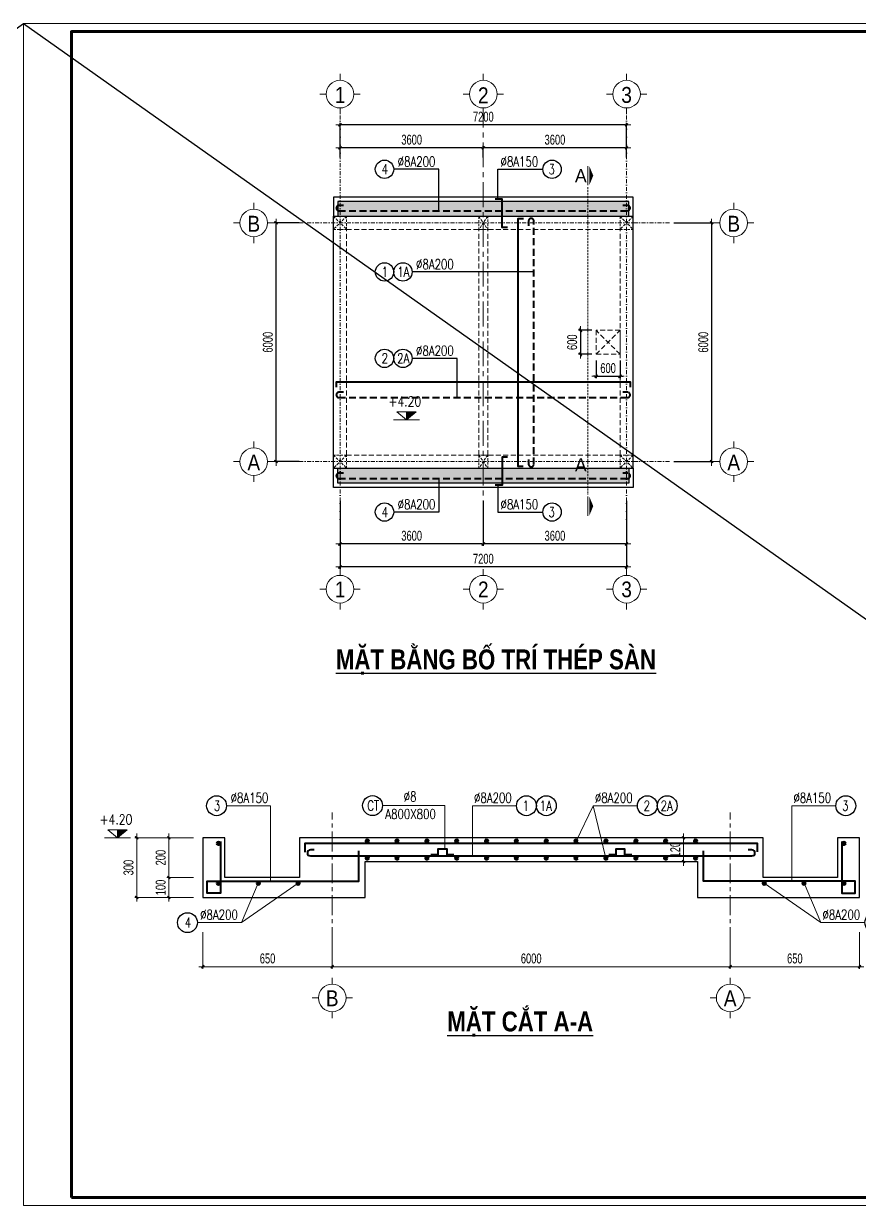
# Model space of a CAD drawing. Header units: millimetres. Extents: x -182770 to 489476, y -561170 to -280028.
# Drawn here: x 157676 to 178676, y -542289 to -512589 of the extents above; entities that cross this region are included whole.
import ezdxf
from ezdxf.enums import TextEntityAlignment as Align

# ---------------------------------------------------------------- set-up
doc = ezdxf.new("R2010")
doc.units = ezdxf.units.MM
doc.header["$MEASUREMENT"] = 0
doc.header["$PDMODE"] = 32
for name, pattern in [('CENTER', [2, 1.25, -0.25, 0.25, -0.25]), ('CENTERX2', [4, 2.5, -0.5, 0.5, -0.5]), ('DASHDOT', [1, 0.5, -0.25, 0, -0.25]), ('HIDDEN', [0.375, 0.25, -0.125])]:
    doc.linetypes.add(name, pattern=pattern)
doc.layers.get('Defpoints').update_dxf_attribs({"color": 1})
doc.layers.add('KCS_Plotter', color=11, linetype='Continuous', plot=False)
for name, color, linetype, lineweight in [('Khungten_LCDI', 7, 'Continuous', 5), ('LC Dim', 8, 'Continuous', 18), ('LC Hatch', 252, 'Continuous', 9), ('LC ISO', 153, 'Continuous', 13), ('LC Khac', 4, 'Continuous', 9), ('LC MANH DUT', 35, 'HIDDEN', 5), ('LC Net dam2', 6, 'Continuous', 40), ('LC Net dam3', 1, 'Continuous', 60), ('LC Net manh', 133, 'Continuous', 5), ('LC Net thay', 63, 'Continuous', 25), ('LC Net truc', 79, 'DASHDOT', 13), ('LC Text1', 3, 'Continuous', 20), ('LC Text2', 7, 'Continuous', 25), ('v-TRUC', 8, 'CENTER', 13)]:
    doc.layers.add(name, color=color, linetype=linetype, lineweight=lineweight)
doc.styles.add('HOATBIF', font='hoatbif.shx', dxfattribs={"width": 0.7})
doc.styles.add('Khungten', font='VHAVAN.TTF', dxfattribs={"width": 0.9, "height": 5000})
doc.styles.add('LC 1', font='VHAVANB.TTF')
doc.styles.add('LC 3', font='vnsimli.shx', dxfattribs={"width": 0.75})
doc.styles.add('LC3', font='VHARIALB.TTF', dxfattribs={"width": 0.8})
doc.styles.add('T1', font='Vnsimli.shx', dxfattribs={"width": 0.8})
doc.styles.add('Title', font='VHBLACK.TTF', dxfattribs={"width": 0.8})
doc.dimstyles.new('1-100', dxfattribs={"dimscale": 100, "dimtxt": 2.5, "dimasz": 0.35, "dimexe": 0.5, "dimexo": 0, "dimgap": 0.8, "dimtad": 1, "dimdec": 0, "dimzin": 0, "dimdsep": 46, "dimtxsty": 'HOATBIF', "dimblk1": 'DOT', "dimblk2": 'DOT', "dimsah": 1, "dimcen": -1, "dimdle": 1, "dimclrd": 256, "dimclre": 256, "dimclrt": 4, "dimadec": 3, "dimazin": 2, "dimtfac": 0.333333, "dimtdec": 0, "dimtix": 1, "dimtmove": 2, "dimatfit": 3, "dimldrblk": 'DOT', "dimfxl": 1, "dimtvp": 0.833333, "dimtolj": 1, "dimtzin": 0, "dimarcsym": 0})
doc.dimstyles.new('Copy of 1-90', dxfattribs={"dimscale": 90, "dimtxt": 2.5, "dimasz": 0.35, "dimexe": 0.5, "dimexo": 0, "dimgap": 0.8, "dimtad": 1, "dimdec": 0, "dimzin": 0, "dimdsep": 46, "dimtxsty": 'HOATBIF', "dimblk1": 'DOT', "dimblk2": 'DOT', "dimsah": 1, "dimcen": -1, "dimdle": 1, "dimclrd": 256, "dimclre": 256, "dimclrt": 4, "dimadec": 3, "dimazin": 2, "dimtfac": 0.333333, "dimtdec": 0, "dimtix": 1, "dimtmove": 2, "dimatfit": 3, "dimldrblk": 'DOT', "dimfxl": 1, "dimtvp": 0.833333, "dimtolj": 1, "dimtzin": 0, "dimarcsym": 0})

# ---------------------------------------------------------------- blocks, each defined once
blk = doc.blocks.new('DOT')
at = {"layer": 'LC Dim'}
blk.add_line((-3, 0), (3, 0), dxfattribs=at)
at = {"layer": 'LC Dim', "color": 4}
blk.add_line((-1, -1), (1, 1), dxfattribs=at)
blk.add_lwpolyline([(0.5, 1), (-1, -0.5), (-0.5, -1), (1, 0.5)], close=True, dxfattribs=at)
blk = doc.blocks.new('*D1021')
at = {"layer": 'Defpoints', "color": 0, "transparency": 16777216}
for p in [(169227, -524585), (172827, -524585), (169227, -525666)]:
    blk.add_point(p, dxfattribs=at)
at = {"layer": 'LC Dim', "lineweight": -2, "transparency": 16777216}
for p, q in [((169227, -524585), (169227, -525716)), ((172827, -524585), (172827, -525716)), ((172792, -525666), (169262, -525666))]:
    blk.add_line(p, q, dxfattribs=at)
at = {"layer": 'LC Dim', "lineweight": -2, "transparency": 16777216, "xscale": 35, "yscale": 35, "zscale": 35, "rotation": 180}
blk.add_blockref('DOT', (169227, -525666), dxfattribs=at)
at = {"layer": 'LC Dim', "lineweight": -2, "transparency": 16777216, "xscale": 35, "yscale": 35, "zscale": 35}
blk.add_blockref('DOT', (172827, -525666), dxfattribs=at)
at = {"layer": 'LC Dim', "color": 4, "transparency": 16777216, "insert": (171027, -525461), "char_height": 250, "attachment_point": 5, "style": 'HOATBIF'}
blk.add_mtext('\\A1;3600', dxfattribs=at)
blk = doc.blocks.new('_Dot')
at = {"color": 0, "linetype": 'ByBlock', "lineweight": -2}
blk.add_line((-0.5, 0), (-1, 0), dxfattribs=at)
at = {"color": 0, "linetype": 'ByBlock', "const_width": 0.5}
blk.add_lwpolyline([(-0.25, 0, 1), (0.25, 0, 1)], format="xyb", close=True, dxfattribs=at)
blk = doc.blocks.new('*D1022')
at = {"layer": 'Defpoints', "color": 0, "ltscale": 2, "transparency": 16777216}
for p in [(165627, -524585), (169227, -524585), (165627, -525666)]:
    blk.add_point(p, dxfattribs=at)
at = {"layer": 'LC Dim', "lineweight": -2, "ltscale": 2, "transparency": 16777216}
for p, q in [((165627, -524585), (165627, -525716)), ((169227, -524585), (169227, -525716)), ((169192, -525666), (165662, -525666))]:
    blk.add_line(p, q, dxfattribs=at)
at = {"layer": 'LC Dim', "lineweight": -2, "ltscale": 2, "transparency": 16777216, "xscale": 35, "yscale": 35, "zscale": 35, "rotation": 180}
blk.add_blockref('DOT', (165627, -525666), dxfattribs=at)
at = {"layer": 'LC Dim', "lineweight": -2, "ltscale": 2, "transparency": 16777216, "xscale": 35, "yscale": 35, "zscale": 35}
blk.add_blockref('DOT', (169227, -525666), dxfattribs=at)
at = {"layer": 'LC Dim', "color": 4, "ltscale": 2, "transparency": 16777216, "insert": (167427, -525461), "char_height": 250, "attachment_point": 5, "style": 'HOATBIF'}
blk.add_mtext('\\A1;3600', dxfattribs=at)
blk = doc.blocks.new('*D1023')
at = {"layer": 'Defpoints', "color": 0, "ltscale": 2, "transparency": 16777216}
for p in [(165627, -524585), (172827, -524585), (165627, -526244)]:
    blk.add_point(p, dxfattribs=at)
at = {"layer": 'LC Dim', "lineweight": -2, "ltscale": 2, "transparency": 16777216}
for p, q in [((165627, -524585), (165627, -526294)), ((172827, -524585), (172827, -526294)), ((172792, -526244), (165662, -526244))]:
    blk.add_line(p, q, dxfattribs=at)
at = {"layer": 'LC Dim', "lineweight": -2, "ltscale": 2, "transparency": 16777216, "xscale": 35, "yscale": 35, "zscale": 35, "rotation": 180}
blk.add_blockref('DOT', (165627, -526244), dxfattribs=at)
at = {"layer": 'LC Dim', "lineweight": -2, "ltscale": 2, "transparency": 16777216, "xscale": 35, "yscale": 35, "zscale": 35}
blk.add_blockref('DOT', (172827, -526244), dxfattribs=at)
at = {"layer": 'LC Dim', "color": 4, "ltscale": 2, "transparency": 16777216, "insert": (169227, -526039), "char_height": 250, "attachment_point": 5, "style": 'HOATBIF'}
blk.add_mtext('\\A1;7200', dxfattribs=at)
blk = doc.blocks.new('TTRUC')
at = {"layer": 'LC ISO'}
for p, q in [((0, 6.95), (0, 10.13)), ((-6.95, 0), (-10.13, 0)), ((6.95, 0), (10.13, 0)), ((0, -6.95), (0, -10.13))]:
    blk.add_line(p, q, dxfattribs=at)
at = {"layer": 'LC Net manh'}
blk.add_circle((0, 0), 6.95, dxfattribs=at)
blk = doc.blocks.new('*D1024')
at = {"layer": 'Defpoints', "color": 0, "transparency": 16777216}
for p in [(169227, -515712), (169227, -515953), (172827, -515953)]:
    blk.add_point(p, dxfattribs=at)
at = {"layer": 'LC Dim', "lineweight": -2, "transparency": 16777216}
for p, q in [((169227, -515953), (169227, -515662)), ((172792, -515712), (169262, -515712)), ((172827, -515953), (172827, -515662))]:
    blk.add_line(p, q, dxfattribs=at)
at = {"layer": 'LC Dim', "lineweight": -2, "transparency": 16777216, "xscale": 35, "yscale": 35, "zscale": 35, "rotation": 180}
blk.add_blockref('DOT', (169227, -515712), dxfattribs=at)
at = {"layer": 'LC Dim', "lineweight": -2, "transparency": 16777216, "xscale": 35, "yscale": 35, "zscale": 35}
blk.add_blockref('DOT', (172827, -515712), dxfattribs=at)
at = {"layer": 'LC Dim', "color": 4, "transparency": 16777216, "insert": (171027, -515507), "char_height": 250, "attachment_point": 5, "style": 'HOATBIF'}
blk.add_mtext('\\A1;3600', dxfattribs=at)
blk = doc.blocks.new('*D1025')
at = {"layer": 'Defpoints', "color": 0, "ltscale": 2, "transparency": 16777216}
for p in [(165627, -515712), (165627, -515953), (169227, -515953)]:
    blk.add_point(p, dxfattribs=at)
at = {"layer": 'LC Dim', "lineweight": -2, "ltscale": 2, "transparency": 16777216}
for p, q in [((165627, -515953), (165627, -515662)), ((169192, -515712), (165662, -515712)), ((169227, -515953), (169227, -515662))]:
    blk.add_line(p, q, dxfattribs=at)
at = {"layer": 'LC Dim', "lineweight": -2, "ltscale": 2, "transparency": 16777216, "xscale": 35, "yscale": 35, "zscale": 35, "rotation": 180}
blk.add_blockref('DOT', (165627, -515712), dxfattribs=at)
at = {"layer": 'LC Dim', "lineweight": -2, "ltscale": 2, "transparency": 16777216, "xscale": 35, "yscale": 35, "zscale": 35}
blk.add_blockref('DOT', (169227, -515712), dxfattribs=at)
at = {"layer": 'LC Dim', "color": 4, "ltscale": 2, "transparency": 16777216, "insert": (167427, -515507), "char_height": 250, "attachment_point": 5, "style": 'HOATBIF'}
blk.add_mtext('\\A1;3600', dxfattribs=at)
blk = doc.blocks.new('*D1026')
at = {"layer": 'Defpoints', "color": 0, "ltscale": 2, "transparency": 16777216}
for p in [(165627, -515134), (165627, -515953), (172827, -515953)]:
    blk.add_point(p, dxfattribs=at)
at = {"layer": 'LC Dim', "lineweight": -2, "ltscale": 2, "transparency": 16777216}
for p, q in [((165627, -515953), (165627, -515084)), ((172792, -515134), (165662, -515134)), ((172827, -515953), (172827, -515084))]:
    blk.add_line(p, q, dxfattribs=at)
at = {"layer": 'LC Dim', "lineweight": -2, "ltscale": 2, "transparency": 16777216, "xscale": 35, "yscale": 35, "zscale": 35, "rotation": 180}
blk.add_blockref('DOT', (165627, -515134), dxfattribs=at)
at = {"layer": 'LC Dim', "lineweight": -2, "ltscale": 2, "transparency": 16777216, "xscale": 35, "yscale": 35, "zscale": 35}
blk.add_blockref('DOT', (172827, -515134), dxfattribs=at)
at = {"layer": 'LC Dim', "color": 4, "ltscale": 2, "transparency": 16777216, "insert": (169227, -514929), "char_height": 250, "attachment_point": 5, "style": 'HOATBIF'}
blk.add_mtext('\\A1;7200', dxfattribs=at)
blk = doc.blocks.new('*D1027')
at = {"layer": 'Defpoints', "color": 0, "ltscale": 2, "transparency": 16777216}
for p in [(174017, -517596), (174017, -523596), (174960, -523596)]:
    blk.add_point(p, dxfattribs=at)
at = {"layer": 'LC Dim', "lineweight": -2, "ltscale": 2, "transparency": 16777216}
for p, q in [((174017, -517596), (175010, -517596)), ((174960, -517631), (174960, -523561)), ((174017, -523596), (175010, -523596))]:
    blk.add_line(p, q, dxfattribs=at)
at = {"layer": 'LC Dim', "lineweight": -2, "ltscale": 2, "transparency": 16777216, "xscale": 35, "yscale": 35, "zscale": 35}
for p, rotation in [((174960, -517596), 90), ((174960, -523596), 270)]:
    blk.add_blockref('DOT', p, dxfattribs=dict(at, rotation=rotation))
at = {"layer": 'LC Dim', "color": 4, "ltscale": 2, "transparency": 16777216, "insert": (174755, -520596), "char_height": 250, "attachment_point": 5, "rotation": 90, "style": 'HOATBIF'}
blk.add_mtext('\\A1;6000', dxfattribs=at)
blk = doc.blocks.new('*D1028')
at = {"layer": 'Defpoints', "color": 0, "ltscale": 2, "transparency": 16777216}
for p in [(164018, -517596), (164601, -517596), (164601, -523596)]:
    blk.add_point(p, dxfattribs=at)
at = {"layer": 'LC Dim', "lineweight": -2, "ltscale": 2, "transparency": 16777216}
for p, q in [((164601, -517596), (163968, -517596)), ((164018, -523561), (164018, -517631)), ((164601, -523596), (163968, -523596))]:
    blk.add_line(p, q, dxfattribs=at)
at = {"layer": 'LC Dim', "lineweight": -2, "ltscale": 2, "transparency": 16777216, "xscale": 35, "yscale": 35, "zscale": 35}
for p, rotation in [((164018, -517596), 90), ((164018, -523596), 270)]:
    blk.add_blockref('DOT', p, dxfattribs=dict(at, rotation=rotation))
at = {"layer": 'LC Dim', "color": 4, "ltscale": 2, "transparency": 16777216, "insert": (163813, -520596), "char_height": 250, "attachment_point": 5, "rotation": 90, "style": 'HOATBIF'}
blk.add_mtext('\\A1;6000', dxfattribs=at)
blk = doc.blocks.new('TIEUDE1')
at = {"layer": 'LC Text2', "color": 7, "style": 'LC 1'}
blk.add_attdef('TIªU§Ò', text='', height=5, dxfattribs=at).set_placement((0, 0), align=Align.BOTTOM_CENTER)
blk.add_attdef('TL', text='', height=3, dxfattribs=at).set_placement((0, -2), align=Align.TOP_CENTER)
blk = doc.blocks.new('Caodo1')
at = {"layer": 'LC Text1'}
blk.add_hatch(color=4, dxfattribs=at).paths.add_polyline_path([(0, 200), (0, 0), (243, 200)])
at = {"layer": 'LC Text1', "color": 4}
for p, q in [((324, 0), (-324, 0)), ((0, 0), (0, 200))]:
    blk.add_line(p, q, dxfattribs=at)
blk.add_lwpolyline([(-243, 200), (243, 200), (0, 0), (0, 0)], close=True, dxfattribs=at)
at = {"layer": 'LC Text1', "color": 4, "style": 'T1', "width": 0.8}
blk.add_attdef('%%P0,00', text='', height=250, dxfattribs=at).set_placement((-39, 460), align=Align.MIDDLE_CENTER)
blk = doc.blocks.new('*U16')
at = {"layer": 'LC Khac', "color": 1, "ltscale": 2}
for p, q in [((0, 485), (0, 0)), ((0, -7820), (0, -8306))]:
    blk.add_line(p, q, dxfattribs=at)
for points in [[(134, 243, 0, 471, 0), (37, 243, 275, 275, 0)], [(134, -8063, 0, 471, 0), (37, -8063, 275, 275, 0)]]:
    blk.add_lwpolyline(points, format="xyseb", dxfattribs=at)
at = {"layer": 'LC MANH DUT', "ltscale": 200}
blk.add_line((0, -49), (0, -7776), dxfattribs=at)
at = {"ltscale": 2, "style": 'LC 1'}
for p in [(-179, 243), (-179, -8063)]:
    blk.add_attdef('LC', text='', height=330, dxfattribs=at).set_placement(p, align=Align.MIDDLE_CENTER)
blk = doc.blocks.new('*D910')
at = {"layer": 'Defpoints', "color": 0, "ltscale": 2, "transparency": 16777216}
for p in [(172062, -521052), (172662, -521052), (172662, -521453)]:
    blk.add_point(p, dxfattribs=at)
at = {"layer": 'LC Dim', "lineweight": -2, "ltscale": 2, "transparency": 16777216}
for p, q in [((172062, -521052), (172062, -521503)), ((172662, -521052), (172662, -521503)), ((172027, -521453), (171992, -521453)), ((172062, -521453), (172662, -521453)), ((172697, -521453), (172732, -521453))]:
    blk.add_line(p, q, dxfattribs=at)
at = {"layer": 'LC Dim', "lineweight": -2, "ltscale": 2, "transparency": 16777216, "xscale": 35, "yscale": 35, "zscale": 35}
blk.add_blockref('DOT', (172062, -521453), dxfattribs=at)
at = {"layer": 'LC Dim', "lineweight": -2, "ltscale": 2, "transparency": 16777216, "xscale": 35, "yscale": 35, "zscale": 35, "rotation": 180}
blk.add_blockref('DOT', (172662, -521453), dxfattribs=at)
at = {"layer": 'LC Dim', "color": 4, "ltscale": 2, "transparency": 16777216, "insert": (172362, -521248), "char_height": 250, "attachment_point": 5, "style": 'HOATBIF'}
blk.add_mtext('\\A1;600', dxfattribs=at)
blk = doc.blocks.new('*D911')
at = {"layer": 'Defpoints', "color": 0, "ltscale": 2, "transparency": 16777216}
for p in [(171950, -520296), (171665, -520896), (171950, -520896)]:
    blk.add_point(p, dxfattribs=at)
at = {"layer": 'LC Dim', "lineweight": -2, "ltscale": 2, "transparency": 16777216}
for p, q in [((171950, -520296), (171615, -520296)), ((171665, -520261), (171665, -520226)), ((171665, -520296), (171665, -520896)), ((171950, -520896), (171615, -520896)), ((171665, -520931), (171665, -520966))]:
    blk.add_line(p, q, dxfattribs=at)
at = {"layer": 'LC Dim', "lineweight": -2, "ltscale": 2, "transparency": 16777216, "xscale": 35, "yscale": 35, "zscale": 35}
for p, rotation in [((171665, -520296), 270), ((171665, -520896), 90)]:
    blk.add_blockref('DOT', p, dxfattribs=dict(at, rotation=rotation))
at = {"layer": 'LC Dim', "color": 4, "ltscale": 2, "transparency": 16777216, "insert": (171460, -520596), "char_height": 250, "attachment_point": 5, "rotation": 90, "style": 'HOATBIF'}
blk.add_mtext('\\A1;600', dxfattribs=at)
blk = doc.blocks.new('theptron1')
at = {"layer": 'LC Net dam3'}
for p, q in [((-0.5, 0), (0.5, 0)), ((-0.35, 0.35), (0.35, -0.35)), ((0.35, 0.35), (-0.35, -0.35)), ((0, 0.5), (0, -0.5))]:
    blk.add_line(p, q, dxfattribs=at)
blk.add_circle((0, 0), 0.5, dxfattribs=at)
blk = doc.blocks.new('*D703')
at = {"layer": 'Defpoints', "color": 0, "ltscale": 2, "transparency": 16777216}
for p in [(142960, -471051), (152960, -471051), (152960, -471921)]:
    blk.add_point(p, dxfattribs=at)
at = {"layer": 'LC Dim', "lineweight": -2, "ltscale": 2, "transparency": 16777216}
for p, q in [((142960, -471051), (142960, -471971)), ((152960, -471051), (152960, -471971)), ((142995, -471921), (152925, -471921))]:
    blk.add_line(p, q, dxfattribs=at)
at = {"layer": 'LC Dim', "lineweight": -2, "ltscale": 2, "transparency": 16777216, "xscale": 35, "yscale": 35, "zscale": 35, "rotation": 180}
blk.add_blockref('DOT', (142960, -471921), dxfattribs=at)
at = {"layer": 'LC Dim', "lineweight": -2, "ltscale": 2, "transparency": 16777216, "xscale": 35, "yscale": 35, "zscale": 35}
blk.add_blockref('DOT', (152960, -471921), dxfattribs=at)
at = {"layer": 'LC Dim', "color": 4, "ltscale": 2, "transparency": 16777216, "insert": (147960, -471716), "char_height": 250, "attachment_point": 5, "style": 'HOATBIF'}
blk.add_mtext('\\A1;6000', dxfattribs=at)
blk = doc.blocks.new('*D704')
at = {"layer": 'Defpoints', "color": 0, "ltscale": 2, "transparency": 16777216}
for p in [(152960, -471051), (156210, -471051), (156210, -471921)]:
    blk.add_point(p, dxfattribs=at)
at = {"layer": 'LC Dim', "lineweight": -2, "ltscale": 2, "transparency": 16777216}
for p, q in [((152960, -471051), (152960, -471971)), ((156210, -471051), (156210, -471971)), ((152995, -471921), (156175, -471921))]:
    blk.add_line(p, q, dxfattribs=at)
at = {"layer": 'LC Dim', "lineweight": -2, "ltscale": 2, "transparency": 16777216, "xscale": 35, "yscale": 35, "zscale": 35, "rotation": 180}
blk.add_blockref('DOT', (152960, -471921), dxfattribs=at)
at = {"layer": 'LC Dim', "lineweight": -2, "ltscale": 2, "transparency": 16777216, "xscale": 35, "yscale": 35, "zscale": 35}
blk.add_blockref('DOT', (156210, -471921), dxfattribs=at)
at = {"layer": 'LC Dim', "color": 4, "ltscale": 2, "transparency": 16777216, "insert": (154585, -471716), "char_height": 250, "attachment_point": 5, "style": 'HOATBIF'}
blk.add_mtext('\\A1;650', dxfattribs=at)
blk = doc.blocks.new('*D702')
at = {"layer": 'Defpoints', "color": 0, "ltscale": 2, "transparency": 16777216}
for p in [(139710, -471051), (142960, -471051), (142960, -471921)]:
    blk.add_point(p, dxfattribs=at)
at = {"layer": 'LC Dim', "lineweight": -2, "ltscale": 2, "transparency": 16777216}
for p, q in [((139710, -471051), (139710, -471971)), ((142960, -471051), (142960, -471971)), ((139745, -471921), (142925, -471921))]:
    blk.add_line(p, q, dxfattribs=at)
at = {"layer": 'LC Dim', "lineweight": -2, "ltscale": 2, "transparency": 16777216, "xscale": 35, "yscale": 35, "zscale": 35, "rotation": 180}
blk.add_blockref('DOT', (139710, -471921), dxfattribs=at)
at = {"layer": 'LC Dim', "lineweight": -2, "ltscale": 2, "transparency": 16777216, "xscale": 35, "yscale": 35, "zscale": 35}
blk.add_blockref('DOT', (142960, -471921), dxfattribs=at)
at = {"layer": 'LC Dim', "color": 4, "ltscale": 2, "transparency": 16777216, "insert": (141335, -471716), "char_height": 250, "attachment_point": 5, "style": 'HOATBIF'}
blk.add_mtext('\\A1;650', dxfattribs=at)
blk = doc.blocks.new('*D705')
at = {"layer": 'Defpoints', "color": 0, "ltscale": 2, "transparency": 16777216}
for p in [(156454, -468680), (157167, -468680), (156454, -470180)]:
    blk.add_point(p, dxfattribs=at)
at = {"layer": 'LC Dim', "lineweight": -2, "ltscale": 2, "transparency": 16777216}
for p, q in [((156454, -468680), (157217, -468680)), ((157167, -470145), (157167, -468715)), ((156454, -470180), (157217, -470180))]:
    blk.add_line(p, q, dxfattribs=at)
at = {"layer": 'LC Dim', "lineweight": -2, "ltscale": 2, "transparency": 16777216, "xscale": 35, "yscale": 35, "zscale": 35}
for p, rotation in [((157167, -468680), 90), ((157167, -470180), 270)]:
    blk.add_blockref('DOT', p, dxfattribs=dict(at, rotation=rotation))
at = {"layer": 'LC Dim', "color": 4, "ltscale": 2, "transparency": 16777216, "insert": (156962, -469430), "char_height": 250, "attachment_point": 5, "rotation": 90, "style": 'HOATBIF'}
blk.add_mtext('\\A1;300', dxfattribs=at)
blk = doc.blocks.new('*D706')
at = {"layer": 'Defpoints', "color": 0, "ltscale": 2, "transparency": 16777216}
for p in [(139475, -468680), (138855, -469680), (139475, -469680)]:
    blk.add_point(p, dxfattribs=at)
at = {"layer": 'LC Dim', "lineweight": -2, "ltscale": 2, "transparency": 16777216}
for p, q in [((139475, -468680), (138805, -468680)), ((138855, -468715), (138855, -469645)), ((139475, -469680), (138805, -469680))]:
    blk.add_line(p, q, dxfattribs=at)
at = {"layer": 'LC Dim', "lineweight": -2, "ltscale": 2, "transparency": 16777216, "xscale": 35, "yscale": 35, "zscale": 35}
for p, rotation in [((138855, -468680), 90), ((138855, -469680), 270)]:
    blk.add_blockref('DOT', p, dxfattribs=dict(at, rotation=rotation))
at = {"layer": 'LC Dim', "color": 4, "ltscale": 2, "transparency": 16777216, "insert": (138650, -469180), "char_height": 250, "attachment_point": 5, "rotation": 90, "style": 'HOATBIF'}
blk.add_mtext('\\A1;200', dxfattribs=at)
blk = doc.blocks.new('*D707')
at = {"layer": 'Defpoints', "color": 0, "ltscale": 2, "transparency": 16777216}
for p in [(139475, -469680), (138855, -470180), (139475, -470180)]:
    blk.add_point(p, dxfattribs=at)
at = {"layer": 'LC Dim', "lineweight": -2, "ltscale": 2, "transparency": 16777216}
for p, q in [((139475, -469680), (138805, -469680)), ((138855, -469645), (138855, -469610)), ((138855, -469680), (138855, -470180)), ((139475, -470180), (138805, -470180)), ((138855, -470215), (138855, -470250))]:
    blk.add_line(p, q, dxfattribs=at)
at = {"layer": 'LC Dim', "lineweight": -2, "ltscale": 2, "transparency": 16777216, "xscale": 35, "yscale": 35, "zscale": 35}
for p, rotation in [((138855, -469680), 270), ((138855, -470180), 90)]:
    blk.add_blockref('DOT', p, dxfattribs=dict(at, rotation=rotation))
at = {"layer": 'LC Dim', "color": 4, "ltscale": 2, "transparency": 16777216, "insert": (138650, -469930), "char_height": 250, "attachment_point": 5, "rotation": 90, "style": 'HOATBIF'}
blk.add_mtext('\\A1;100', dxfattribs=at)
blk = doc.blocks.new('*D708')
at = {"layer": 'Defpoints', "color": 0, "ltscale": 2, "transparency": 16777216}
for p in [(138047, -468680), (139475, -468680), (139475, -470180)]:
    blk.add_point(p, dxfattribs=at)
at = {"layer": 'LC Dim', "lineweight": -2, "ltscale": 2, "transparency": 16777216}
for p, q in [((139475, -468680), (137997, -468680)), ((138047, -470145), (138047, -468715)), ((139475, -470180), (137997, -470180))]:
    blk.add_line(p, q, dxfattribs=at)
at = {"layer": 'LC Dim', "lineweight": -2, "ltscale": 2, "transparency": 16777216, "xscale": 35, "yscale": 35, "zscale": 35}
for p, rotation in [((138047, -468680), 90), ((138047, -470180), 270)]:
    blk.add_blockref('DOT', p, dxfattribs=dict(at, rotation=rotation))
at = {"layer": 'LC Dim', "color": 4, "ltscale": 2, "transparency": 16777216, "insert": (137842, -469430), "char_height": 250, "attachment_point": 5, "rotation": 90, "style": 'HOATBIF'}
blk.add_mtext('\\A1;300', dxfattribs=at)
blk = doc.blocks.new('*D717')
at = {"layer": 'Defpoints', "color": 0, "ltscale": 2, "transparency": 16777216}
for p in [(151786, -468680), (151786, -469280), (151786, -469280)]:
    blk.add_point(p, dxfattribs=at)
at = {"layer": 'LC Dim', "lineweight": -2, "ltscale": 2, "transparency": 16777216}
for p, q in [((151786, -468680), (151836, -468680)), ((151786, -468715), (151786, -469245)), ((151786, -469280), (151836, -469280))]:
    blk.add_line(p, q, dxfattribs=at)
at = {"layer": 'LC Dim', "lineweight": -2, "ltscale": 2, "transparency": 16777216, "xscale": 35, "yscale": 35, "zscale": 35}
for p, rotation in [((151786, -468680), 90), ((151786, -469280), 270)]:
    blk.add_blockref('DOT', p, dxfattribs=dict(at, rotation=rotation))
at = {"layer": 'LC Dim', "color": 4, "ltscale": 2, "transparency": 16777216, "insert": (151581, -468980), "char_height": 250, "attachment_point": 5, "rotation": 90, "style": 'HOATBIF'}
blk.add_mtext('\\A1;120', dxfattribs=at)
blk = doc.blocks.new('lcdi fix')
at = {"layer": 'Defpoints', "lineweight": 0}
blk.add_lwpolyline([(-1200, -14850), (-1200, 14850), (40800, 14850), (40800, -14850)], close=True, dxfattribs=at)
at = {"layer": 'Khungten_LCDI', "color": 5, "lineweight": 60}
blk.add_lwpolyline([(0, -14650), (0, 14650), (40600, 14650), (40600, -14650)], close=True, dxfattribs=at)
at = {"color": 7, "style": 'Khungten', "width": 0.8}
for tag, p in [('REVISION', (39499, -10746)), ('NGAYHT', (39546, -11609))]:
    blk.add_attdef(tag, text='', height=200, dxfattribs=at).set_placement(p, align=Align.CENTER)
at = {"layer": 'LC Text1', "color": 3, "style": 'LC 1', "width": 1.834006}
for tag, p, p2 in [('TENBANVE1', (36913, -8886), (40339, -8886)), ('TENBANVE2', (36913, -9562), (40339, -9562))]:
    blk.add_attdef(tag, text='', height=250, dxfattribs=at).set_placement(p, p2, align=Align.FIT)
at = {"layer": 'LC Text1', "style": 'Title', "width": 0.7}
blk.add_attdef('SOBANVE', text='', height=250, dxfattribs=at).set_placement((39562, -13896), align=Align.CENTER)
blk = doc.blocks.new('cvz')
at = {"layer": 'LC Net dam2', "ltscale": 2}
for points in [[(-2804.6, 3584.3), (-2804.6, 2288.8), (-3140, 2288.8), (-3140, 2588.8), (669.2, 2588.8), (669.2, 3349.8)], [(12804.6, 3584.3), (12804.6, 2288.8), (13140, 2288.8), (13140, 2588.8), (9330.8, 2588.8), (9330.8, 3349.8)], [(10685.2, 3319.8), (10685.2, 3534.3), (-685.2, 3534.3), (-685.2, 3318.8)]]:
    blk.add_lwpolyline(points, dxfattribs=at)
blk.add_lwpolyline([(-454.9, 3372.3), (-548.2, 3372.3, 1), (-548.2, 3222.3), (10548.2, 3222.3, 1), (10548.2, 3372.3), (10454.9, 3372.3)], format="xyb", dxfattribs=at)
at = {"layer": 'LC Net dam2', "color": 1, "ltscale": 500}
for points in [[(2479.3, 3260.1), (2661.3, 3260.1), (2661.3, 3397.6), (2876.6, 3397.6), (2876.6, 3260.1), (3058.5, 3260.1)], [(6950.3, 3260.1), (7132.3, 3260.1), (7132.3, 3397.6), (7347.6, 3397.6), (7347.6, 3260.1), (7529.5, 3260.1)]]:
    blk.add_lwpolyline(points, dxfattribs=at)
at = {"layer": 'LC Net thay', "ltscale": 2}
blk.add_lwpolyline([(13250, 2178.8), (13250, 3678.8), (12700, 3678.8), (12700, 2678.8), (10825, 2678.8), (10825, 3678.8), (10825, 3678.8), (-825, 3678.8), (-825, 3678.8), (-825, 2678.8), (-2700, 2678.8), (-2700, 3678.8), (-3250, 3678.8), (-3250, 2178.8), (825, 2178.8), (825, 3078.8), (9175, 3078.8), (9175, 2178.8), (13250, 2178.8)], dxfattribs=at)
at = {"layer": 'LC Net truc', "linetype": 'CENTERX2', "ltscale": 200}
for p, q in [((0, 933.6), (0, 4309.3)), ((10000, 933.6), (10000, 4309.3))]:
    blk.add_line(p, q, dxfattribs=at)
at = {"layer": 'LC Text2', "ltscale": 100}
for centre in [(-2906, 4482.7), (4880, 4482.7), (5380, 4482.7), (7917.5, 4482.7), (8417.5, 4482.7), (12906, 4482.7), (-3636.8, 1544.8), (13636.8, 1544.8)]:
    blk.add_circle(centre, 250, dxfattribs=at)
at = {"layer": 'LC Text2', "linetype": 'ByBlock'}
blk.add_circle((1013.2, 4486.1), 250, dxfattribs=at)
at = {"layer": 'LC Dim', "yscale": 59.9999999996993, "zscale": 59.9999999996993}
for p, xscale in [((-2857.3, 3534.3), -59.9999999996993), ((879.5, 3594.9), 59.9999999996993), ((1629.5, 3594.9), 59.9999999996993), ((2379.5, 3594.9), 59.9999999996993), ((3129.5, 3594.9), 59.9999999996993), ((3879.5, 3594.9), 59.9999999996993), ((4629.5, 3594.9), 59.9999999996993), ((5379.5, 3594.9), 59.9999999996993), ((6129.5, 3594.9), 59.9999999996993), ((6879.5, 3594.9), 59.9999999996993), ((7629.5, 3594.9), 59.9999999996993), ((8379.5, 3594.9), 59.9999999996993), ((9129.5, 3594.9), 59.9999999996993), ((12857.3, 3534.3), 59.9999999996993), ((879.5, 3167.8), 59.9999999996993), ((1629.5, 3167.8), 59.9999999996993), ((2379.5, 3167.8), 59.9999999996993), ((3129.5, 3167.8), 59.9999999996993), ((3879.5, 3167.8), 59.9999999996993), ((4629.5, 3167.8), 59.9999999996993), ((5379.5, 3167.8), 59.9999999996993), ((6129.5, 3167.8), 59.9999999996993), ((6879.5, 3167.8), 59.9999999996993), ((7629.5, 3167.8), 59.9999999996993), ((8379.5, 3167.8), 59.9999999996993), ((9129.5, 3167.8), 59.9999999996993), ((-2857.3, 2534.3), -59.9999999996993), ((-1857.3, 2534.3), -59.9999999996993), ((-857.3, 2534.3), -59.9999999996993), ((10857.3, 2534.3), 59.9999999996993), ((11857.3, 2534.3), 59.9999999996993), ((12857.3, 2534.3), 59.9999999996993)]:
    blk.add_blockref('theptron1', p, dxfattribs=dict(at, xscale=xscale))
at = {"layer": 'LC ISO', "xscale": 50, "yscale": 50, "zscale": 50}
for p in [(0, -347.3), (10000, -347.3)]:
    blk.add_blockref('TTRUC', p, dxfattribs=at)
at = {"layer": 'LC Text1'}
ref = blk.add_blockref('Caodo1', (-5394, 3678.8), dxfattribs=at)
ref.add_attrib('%%P0,00', '+4.20', dxfattribs={"layer": 'LC Text2', "height": 250, "style": 'T1', "width": 0.8}).set_placement((-5433, 4138.3), align=Align.MIDDLE_CENTER)
at = {"layer": 'LC Text2'}
ref = blk.add_blockref('TIEUDE1', (4724, -1339.3), dxfattribs=dict(at, xscale=101.6, yscale=101.6, zscale=111.3874301122537))
ref.add_attrib('TIªU§Ò', '%%UmÆt c¾t a-a', dxfattribs={"color": 7, "height": 500.321, "style": 'LC3', "width": 0.8}).set_placement((4724, -1339.3), align=Align.BOTTOM_CENTER)
at = {"layer": 'LC Text1', "ltscale": 0.2, "style": 'LC 1', "width": 0.9}
for s, p in [('b', (-0.5, -676.8)), ('a', (9999.5, -676.8))]:
    blk.add_text(s, height=400, dxfattribs=at).set_placement(p, align=Align.BOTTOM_CENTER)
at = {"layer": 'LC Text2', "linetype": 'ByBlock', "style": 'LC 3', "width": 0.75}
for s, p in [('%%C8A150', (-2552.9, 4557)), ('%%C8', (1795.9, 4589.5)), ('%%C8A200', (3562.6, 4557)), ('%%C8A200', (6600.1, 4557)), ('%%C8A150', (11588.6, 4557)), ('A800X800', (1334.3, 4149.3)), ('%%C8A200', (-3319.3, 1619.1)), ('%%C8A200', (12319.3, 1619.1))]:
    blk.add_text(s, height=250, dxfattribs=at).set_placement(p)
at = {"layer": 'LC Text2', "ltscale": 100, "style": 'LC 3', "width": 0.75}
for s, p in [('3', (-2893.3, 4482.7)), ('1', (4867.3, 4482.7)), ('1A', (5367.3, 4482.7)), ('2', (7904.8, 4482.7)), ('2A', (8404.8, 4482.7)), ('3', (12893.3, 4482.7)), ('4', (-3624, 1544.8)), ('4', (13624, 1544.8))]:
    blk.add_text(s, height=250, dxfattribs=at).set_placement(p, align=Align.MIDDLE_CENTER)
at = {"layer": 'LC Text2', "linetype": 'ByBlock', "style": 'LC 3', "width": 0.75}
blk.add_text('CT', height=250, dxfattribs=at).set_placement((1029.8, 4486.1), align=Align.MIDDLE_CENTER)
at = {"layer": 'LC Dim', "ltscale": 2}
for base, p1, p2, override, picture, middle in [((-4913.2, 3678.8), (-3485.2, 2178.8), (-3485.2, 3678.8), {"dimscale": 100, "dimlfac": 0.2}, '*D708', (-5118.2, 2928.8)), ((-4105.3, 2678.8), (-3485.2, 3678.8), (-3485.2, 2678.8), {"dimscale": 100, "dimlfac": 0.2}, '*D706', (-4310.3, 3178.8)), ((8826.2, 3078.8), (8826.2, 3678.8), (8826.2, 3078.8), {"dimlfac": 0.2}, '*D717', (8621.2, 3378.8)), ((14206.8, 3678.8), (13494.3, 2178.8), (13494.3, 3678.8), {"dimscale": 100, "dimlfac": 0.2}, '*D705', (14001.8, 2928.8)), ((-4105.3, 2178.8), (-3485.2, 2678.8), (-3485.2, 2178.8), {"dimscale": 100, "dimlfac": 0.2}, '*D707', (-4310.3, 2428.8))]:
    dim = blk.add_linear_dim(base=base, p1=p1, p2=p2, angle=90, dimstyle='1-100', override=override, dxfattribs=at)
    dim.commit()
    dim.dimension.update_dxf_attribs({"geometry": picture, "text_midpoint": middle, "insert": (-142959.9, 472358.4)})
for base, p1, p2, picture, middle in [((0, 437.8), (-3250, 1307.4), (0, 1307.4), '*D702', (-1625, 642.8)), ((13250, 437.8), (10000, 1307.4), (13250, 1307.4), '*D704', (11625, 642.8))]:
    dim = blk.add_linear_dim(base=base, p1=p1, p2=p2, dimstyle='1-100', override={"dimscale": 100, "dimlfac": 0.2}, dxfattribs=at)
    dim.commit()
    dim.dimension.update_dxf_attribs({"geometry": picture, "text_midpoint": middle, "insert": (-142959.9, 472358.4)})
dim = blk.add_linear_dim(base=(10000, 437.8), p1=(0, 1307.4), p2=(10000, 1307.4), text='6000', dimstyle='1-100', override={"dimscale": 100, "dimlfac": 0.2}, dxfattribs=at)
dim.commit()
dim.dimension.update_dxf_attribs({"geometry": '*D703', "text_midpoint": (5000, 642.8), "insert": (-142959.9, 472358.4)})
for points, override in [([(-1548.4, 2588.8), (-1548.4, 4482.7), (-2656, 4482.7)], {"dimgap": 0.8, "dimtad": 0, "dimfxl": 0}), ([(2832.4, 3397.6), (2832.4, 4487), (1263.2, 4487)], {"dimtad": 0, "dimfxl": 0}), ([(3522.4, 3534.3), (3522.4, 4482.7), (4630, 4482.7)], {"dimgap": 0.8, "dimtad": 0, "dimfxl": 0}), ([(3522.4, 3222.3), (3522.4, 4482.7), (4630, 4482.7)], {"dimgap": 0.8, "dimtad": 0, "dimfxl": 0}), ([(6129.5, 3594.9), (6559.9, 4482.7), (7667.5, 4482.7)], {"dimgap": 0.8, "dimtad": 0, "dimfxl": 0}), ([(6879.5, 3167.8), (6559.9, 4482.7), (7667.5, 4482.7)], {"dimgap": 0.8, "dimtad": 0, "dimfxl": 0}), ([(11548.4, 2588.8), (11548.4, 4482.7), (12656, 4482.7)], {"dimgap": 0.8, "dimtad": 0, "dimfxl": 0}), ([(-857.3, 2534.3), (-2279.1, 1544.8), (-3386.8, 1544.8)], {"dimgap": 0.8, "dimtad": 0, "dimfxl": 0}), ([(-1857.3, 2534.3), (-2279.1, 1544.8), (-3386.8, 1544.8)], {"dimgap": 0.8, "dimtad": 0, "dimfxl": 0}), ([(10857.3, 2534.3), (12279.1, 1544.8), (13386.8, 1544.8)], {"dimgap": 0.8, "dimtad": 0, "dimfxl": 0}), ([(11857.3, 2534.3), (12279.1, 1544.8), (13386.8, 1544.8)], {"dimgap": 0.8, "dimtad": 0, "dimfxl": 0})]:
    blk.add_leader(points, dimstyle='Copy of 1-90', override=override, dxfattribs=at)

msp = doc.modelspace()

# ---------------------------------------------------------------- hatches: boundary and pattern name
at = {"layer": 'LC Hatch', "ltscale": 250}
h = msp.add_hatch(dxfattribs=at)
h.set_pattern_fill('AR-SAND', color=256, scale=80)
h.set_pattern_definition([(37.5, (162684.43, -62832.55), (-5.03947, 154.1459), [0, -121.6, 0, -136, 0, -130]), (7.5, (162684.43, -62832.55), (141.58214, 225.771685), [0, -65.6, 0, -109.6, 0, -42]), (327.5, (162586.03, -62832.55), (249.13135, 0.452724), [0, -40, 0, -144, 0, -188]), (317.5, (162586.03, -62832.55), (240.49013, 70.21405), [0, -20, 0, -94.4, 0, -108])])
h.paths.add_polyline_path([(172881.6, -517056.5), (165571.6, -517056.5), (165571.6, -517431.5), (172881.6, -517431.5)])
h.paths.add_polyline_path([(172881.6, -523761.5), (172661.6, -523761.5), (165571.6, -523761.5), (165571.6, -524136.5), (172881.6, -524136.5)])

# ---------------------------------------------------------------- linework, layer by layer
at = {"layer": 'KCS_Plotter', "ltscale": 250}
for p, q in [((115676.1, -542288.8), (157676.1, -512588.8)), ((157676.1, -512588.8), (199676.1, -542288.8))]:
    msp.add_line(p, q, dxfattribs=at)
at = {"layer": 'LC MANH DUT', "ltscale": 250}
for p, q in [((165461.6, -517431.5), (165791.6, -517761.5)), ((165791.6, -517431.5), (165461.6, -517761.5)), ((169116.6, -517431.5), (169336.6, -517761.5)), ((169336.6, -517431.5), (169116.6, -517761.5)), ((172661.6, -517431.5), (172991.6, -517761.5)), ((172991.6, -517431.5), (172661.6, -517761.5)), ((165461.6, -523431.5), (165791.6, -523761.5)), ((165791.6, -523431.5), (165461.6, -523761.5)), ((169116.6, -523431.5), (169336.6, -523761.5)), ((169336.6, -523431.5), (169116.6, -523761.5)), ((172661.6, -523431.5), (172991.6, -523761.5)), ((172991.6, -523431.5), (172661.6, -523761.5))]:
    msp.add_line(p, q, dxfattribs=at)
at = {"layer": 'LC MANH DUT', "ltscale": 500}
for p, q in [((165791.6, -523431.5), (165791.6, -517761.5)), ((165791.6, -517761.5), (172661.6, -517761.5)), ((169116.6, -523431.5), (169116.6, -517761.5)), ((169336.6, -523431.5), (169336.6, -517761.5)), ((172661.6, -523431.5), (172661.6, -517761.5)), ((172061.6, -520896.5), (172661.6, -520296.5)), ((172661.6, -520896.5), (172061.6, -520296.5)), ((165791.6, -523431.5), (172661.6, -523431.5))]:
    msp.add_line(p, q, dxfattribs=at)
at = {"layer": 'LC MANH DUT', "ltscale": 250}
for points in [[(165791.6, -517761.5), (165791.6, -517431.5), (165461.6, -517431.5), (165461.6, -517761.5)], [(165791.6, -517761.5), (165791.6, -517431.5), (165461.6, -517431.5), (165461.6, -517761.5)], [(169336.6, -517761.5), (169336.6, -517431.5), (169116.6, -517431.5), (169116.6, -517761.5)], [(169336.6, -517761.5), (169336.6, -517431.5), (169116.6, -517431.5), (169116.6, -517761.5)], [(172991.6, -517761.5), (172991.6, -517431.5), (172661.6, -517431.5), (172661.6, -517761.5)], [(172991.6, -517761.5), (172991.6, -517431.5), (172661.6, -517431.5), (172661.6, -517761.5)], [(165791.6, -523761.5), (165791.6, -523431.5), (165461.6, -523431.5), (165461.6, -523761.5)], [(165791.6, -523761.5), (165791.6, -523431.5), (165461.6, -523431.5), (165461.6, -523761.5)], [(169336.6, -523761.5), (169336.6, -523431.5), (169116.6, -523431.5), (169116.6, -523761.5)], [(169336.6, -523761.5), (169336.6, -523431.5), (169116.6, -523431.5), (169116.6, -523761.5)], [(172991.6, -523761.5), (172991.6, -523431.5), (172661.6, -523431.5), (172661.6, -523761.5)], [(172991.6, -523761.5), (172991.6, -523431.5), (172661.6, -523431.5), (172661.6, -523761.5)]]:
    msp.add_lwpolyline(points, close=True, dxfattribs=at)
at = {"layer": 'LC MANH DUT', "ltscale": 500}
msp.add_lwpolyline([(172061.6, -520896.5), (172661.6, -520896.5), (172661.6, -520296.5), (172061.6, -520296.5)], close=True, dxfattribs=at)
at = {"layer": 'LC Net dam2'}
for points in [[(169831.1, -517710.1), (169698.8, -517710.1), (169698.8, -517002.1), (169523.4, -517002.1)], [(170231.6, -523716.3), (170099.3, -523716.3), (170099.3, -517487.1), (170233.4, -517487.1)], [(165536.9, -521721.3), (165536.9, -521589), (172914.4, -521589), (172914.4, -521723.1)], [(169831.1, -523482.9), (169698.8, -523482.9), (169698.8, -524190.8), (169523.4, -524190.8)]]:
    msp.add_lwpolyline(points, dxfattribs=at)
at = {"layer": 'LC Net dam2', "linetype": 'HIDDEN', "ltscale": 700}
for points in [[(165717.7, -517157.3), (165589.3, -517157.3, 0.8488247), (165589.3, -517289.6), (172861.1, -517289.6, 0.8488247), (172861.1, -517157.3), (172733.2, -517157.3)], [(170364.7, -523542), (170364.7, -523670.4, 0.8488247), (170497, -523670.4), (170497, -517540.4, 0.8488247), (170364.7, -517540.4), (170364.7, -517668.3)], [(165717.7, -521854.4), (165589.3, -521854.4, 0.8488247), (165589.3, -521986.7), (172861.1, -521986.7, 0.8488247), (172861.1, -521854.4), (172733.2, -521854.4)], [(165717.7, -523888.3), (165589.3, -523888.3, 0.8488247), (165589.3, -524020.6), (172861.1, -524020.6, 0.8488247), (172861.1, -523888.3), (172733.2, -523888.3)]]:
    msp.add_lwpolyline(points, format="xyb", dxfattribs=at)
at = {"layer": 'LC Net thay', "ltscale": 500}
for p, q in [((165461.6, -523761.5), (165461.6, -517431.5)), ((165461.6, -517431.5), (172991.6, -517431.5)), ((172991.6, -523761.5), (172991.6, -517431.5)), ((165461.6, -523761.5), (172991.6, -523761.5))]:
    msp.add_line(p, q, dxfattribs=at)
for points in [[(172991.6, -517431.5), (172991.6, -516946.5), (165461.6, -516946.5), (165461.6, -517431.5)], [(172881.6, -517431.5), (172881.6, -517056.5), (165571.6, -517056.5), (165571.6, -517431.5)], [(172991.6, -523761.5), (172991.6, -524246.5), (165461.6, -524246.5), (165461.6, -523761.5)], [(172881.6, -523761.5), (172881.6, -524136.5), (165571.6, -524136.5), (165571.6, -523761.5)]]:
    msp.add_lwpolyline(points, dxfattribs=at)
at = {"layer": 'LC Net truc', "ltscale": 200}
for p, q in [((165626.6, -525199.1), (165626.6, -514867.5)), ((172826.6, -525199.1), (172826.6, -514867.5)), ((164601.2, -517596.5), (173955.7, -517596.5)), ((164601.2, -523596.5), (173955.7, -523596.5))]:
    msp.add_line(p, q, dxfattribs=at)
at = {"layer": 'LC Text2', "ltscale": 100}
for centre in [(166744, -516249.5), (170954.4, -516249.5), (166744, -518829), (167205.5, -518829), (166744, -521000.8), (167205.5, -521000.8), (166744, -524863.5), (170954.4, -524863.5)]:
    msp.add_circle(centre, 230.8, dxfattribs=at)
at = {"layer": 'v-TRUC', "ltscale": 500}
msp.add_line((169226.6, -525199.1), (169226.6, -514867.5), dxfattribs=at)

# ---------------------------------------------------------------- block references
ref = msp.add_blockref('*U16', (171855.4, -516652))
ref.add_attrib('LC', 'A', dxfattribs={"ltscale": 2, "height": 330, "style": 'LC 1'}).set_placement((171676.8, -523679.2), align=Align.MIDDLE_CENTER)
ref.add_attrib('LC', 'A', dxfattribs={"ltscale": 2, "height": 330, "style": 'LC 1'}).set_placement((171676.8, -516409.2), align=Align.MIDDLE_CENTER)
at = {"layer": 'LC Dim'}
msp.add_blockref('cvz', (165430.1, -536727.5), dxfattribs=at)
at = {"layer": 'LC ISO', "xscale": 50, "yscale": 50, "zscale": 50, "rotation": 180}
for p in [(165626.6, -514360.9), (169226.6, -514360.9), (172826.6, -514360.9), (163459.1, -517596.5), (175518.7, -517596.5), (163459.1, -523596.5), (175518.7, -523596.5)]:
    msp.add_blockref('TTRUC', p, dxfattribs=at)
at = {"layer": 'LC ISO', "xscale": 50, "yscale": 50, "zscale": 50}
for p in [(165626.6, -526802.6), (169226.6, -526802.6), (172826.6, -526802.6)]:
    msp.add_blockref('TTRUC', p, dxfattribs=at)
at = {"layer": 'LC Net thay'}
msp.add_blockref('lcdi fix', (158876.1, -527438.8), dxfattribs=at)
at = {"layer": 'LC Text1'}
ref = msp.add_blockref('Caodo1', (167295.2, -522544.9), dxfattribs=at)
ref.add_attrib('%%P0,00', '+4.20', dxfattribs={"layer": 'LC Text2', "height": 250, "style": 'T1', "width": 0.8}).set_placement((167256.1, -522085.4), align=Align.MIDDLE_CENTER)
at = {"layer": 'LC Text2'}
ref = msp.add_blockref('TIEUDE1', (169544, -528967.1), dxfattribs=dict(at, xscale=101.6, yscale=101.6, zscale=101.6))
ref.add_attrib('TIªU§Ò', '%%UmÆt b»ng bè trÝ thÐp sµN', dxfattribs={"color": 7, "height": 500.321, "style": 'LC3', "width": 0.8}).set_placement((169544, -528967.1), align=Align.BOTTOM_CENTER)

# ---------------------------------------------------------------- texts
at = {"layer": 'LC Text1', "ltscale": 0.2, "style": 'LC 1', "width": 0.9}
for s, height, p in [('1', 400, (165626.6, -514702.5)), ('2', 400, (169226.6, -514710.1)), ('3', 400, (172826.6, -514700.5)), ('b', 400, (163459.1, -517938.1)), ('b', 400, (175518.7, -517938.1)), ('a', 400, (163459.1, -523938.1)), ('a', 400, (175518.7, -523938.1)), ('1', 394.6, (165626.6, -527123.6)), ('2', 394.6, (169226.6, -527123.6)), ('3', 394.6, (172826.6, -527123.6))]:
    msp.add_text(s, height=height, dxfattribs=at).set_placement(p, align=Align.BOTTOM_CENTER)
at = {"layer": 'LC Text2', "ltscale": 100, "style": 'LC 3', "width": 0.75}
for s, p in [('4', (166753.8, -516249.5)), ('3', (170944.6, -516249.5)), ('1', (166753.8, -518829)), ('1A', (167215.3, -518829)), ('2', (166753.8, -521000.8)), ('2A', (167215.3, -521000.8)), ('4', (166753.8, -524863.5)), ('3', (170944.6, -524863.5))]:
    msp.add_text(s, height=250, dxfattribs=at).set_placement(p, align=Align.MIDDLE_CENTER)
at = {"layer": 'LC Text2', "linetype": 'ByBlock', "style": 'LC 3', "width": 0.75}
for s, p in [('%%C8A200', (167074.8, -516181.6)), ('%%C8A150', (169659.3, -516181.6)), ('%%C8A200', (167536.3, -518761.1)), ('%%C8A200', (167536.3, -520932.8)), ('%%C8A200', (167074.8, -524795.6)), ('%%C8A150', (169659.3, -524795.6))]:
    msp.add_text(s, height=250, dxfattribs=at).set_placement(p)

# ---------------------------------------------------------------- dimensions: what is measured, and where the dimension line sits
at = {"layer": 'LC Dim', "ltscale": 2}
for base, p1, p2, picture, middle in [((165626.6, -515134.3), (172826.6, -515953.5), (165626.6, -515953.5), '*D1026', (169226.6, -514929.3)), ((165626.6, -526243.5), (172826.6, -524584.9), (165626.6, -524584.9), '*D1023', (169226.6, -526038.5))]:
    dim = msp.add_linear_dim(base=base, p1=p1, p2=p2, dimstyle='1-100', override={"dimscale": 100}, dxfattribs=at)
    dim.commit()
    dim.dimension.update_dxf_attribs({"geometry": picture, "text_midpoint": middle})
for base, p1, p2, angle, picture, middle in [((165626.6, -515711.8), (169226.6, -515953.5), (165626.6, -515953.5), 180, '*D1025', (167426.6, -515506.8)), ((164018.2, -517596.5), (164601.2, -523596.5), (164601.2, -517596.5), 90, '*D1028', (163813.2, -520596.5)), ((174959.6, -523596.5), (174016.9, -517596.5), (174016.9, -523596.5), 90, '*D1027', (174754.6, -520596.5)), ((165626.6, -525666), (169226.6, -524584.9), (165626.6, -524584.9), 180, '*D1022', (167426.6, -525461))]:
    dim = msp.add_linear_dim(base=base, p1=p1, p2=p2, angle=angle, dimstyle='1-100', override={"dimscale": 100}, dxfattribs=at)
    dim.commit()
    dim.dimension.update_dxf_attribs({"geometry": picture, "text_midpoint": middle})
at = {"layer": 'LC Dim'}
for base, p1, p2, picture, middle in [((169226.6, -515711.8), (172826.6, -515953.5), (169226.6, -515953.5), '*D1024', (171026.6, -515506.8)), ((169226.6, -525666), (172826.6, -524584.9), (169226.6, -524584.9), '*D1021', (171026.6, -525461))]:
    dim = msp.add_linear_dim(base=base, p1=p1, p2=p2, angle=180, dimstyle='1-100', override={"dimscale": 100}, dxfattribs=at)
    dim.commit()
    dim.dimension.update_dxf_attribs({"geometry": picture, "text_midpoint": middle})
at = {"layer": 'LC Dim', "ltscale": 2}
dim = msp.add_linear_dim(base=(171665, -520896.5), p1=(171950.3, -520296.5), p2=(171950.3, -520896.5), angle=90, dimstyle='1-100', dxfattribs=at)
dim.commit()
dim.dimension.update_dxf_attribs({"geometry": '*D911', "text_midpoint": (171460, -520596.5)})
dim = msp.add_linear_dim(base=(172661.6, -521453), p1=(172061.6, -521052), p2=(172661.6, -521052), dimstyle='1-100', dxfattribs=at)
dim.commit()
dim.dimension.update_dxf_attribs({"geometry": '*D910', "text_midpoint": (172361.6, -521248)})

# ---------------------------------------------------------------- leaders
for points in [[(168110.6, -517289.6), (168110.6, -516249.5), (166974.7, -516249.5)], [(169587.7, -517002.1), (169587.7, -516249.5), (170723.6, -516249.5)], [(170099.3, -518829), (168427.2, -518829), (167436.3, -518829)], [(170497, -518829), (168427.2, -518829), (167436.3, -518829)], [(168572.2, -521986.7), (168572.2, -521000.8), (167436.3, -521000.8)], [(168572.2, -521589), (168572.2, -521000.8), (167436.3, -521000.8)], [(168110.6, -524020.6), (168110.6, -524863.5), (166974.7, -524863.5)], [(169587.7, -524190.8), (169587.7, -524863.5), (170723.6, -524863.5)]]:
    msp.add_leader(points, dimstyle='Copy of 1-90', override={"dimgap": 0.8, "dimtad": 0, "dimfxl": 0}, dxfattribs=at)

doc.saveas('drawing.dxf')
